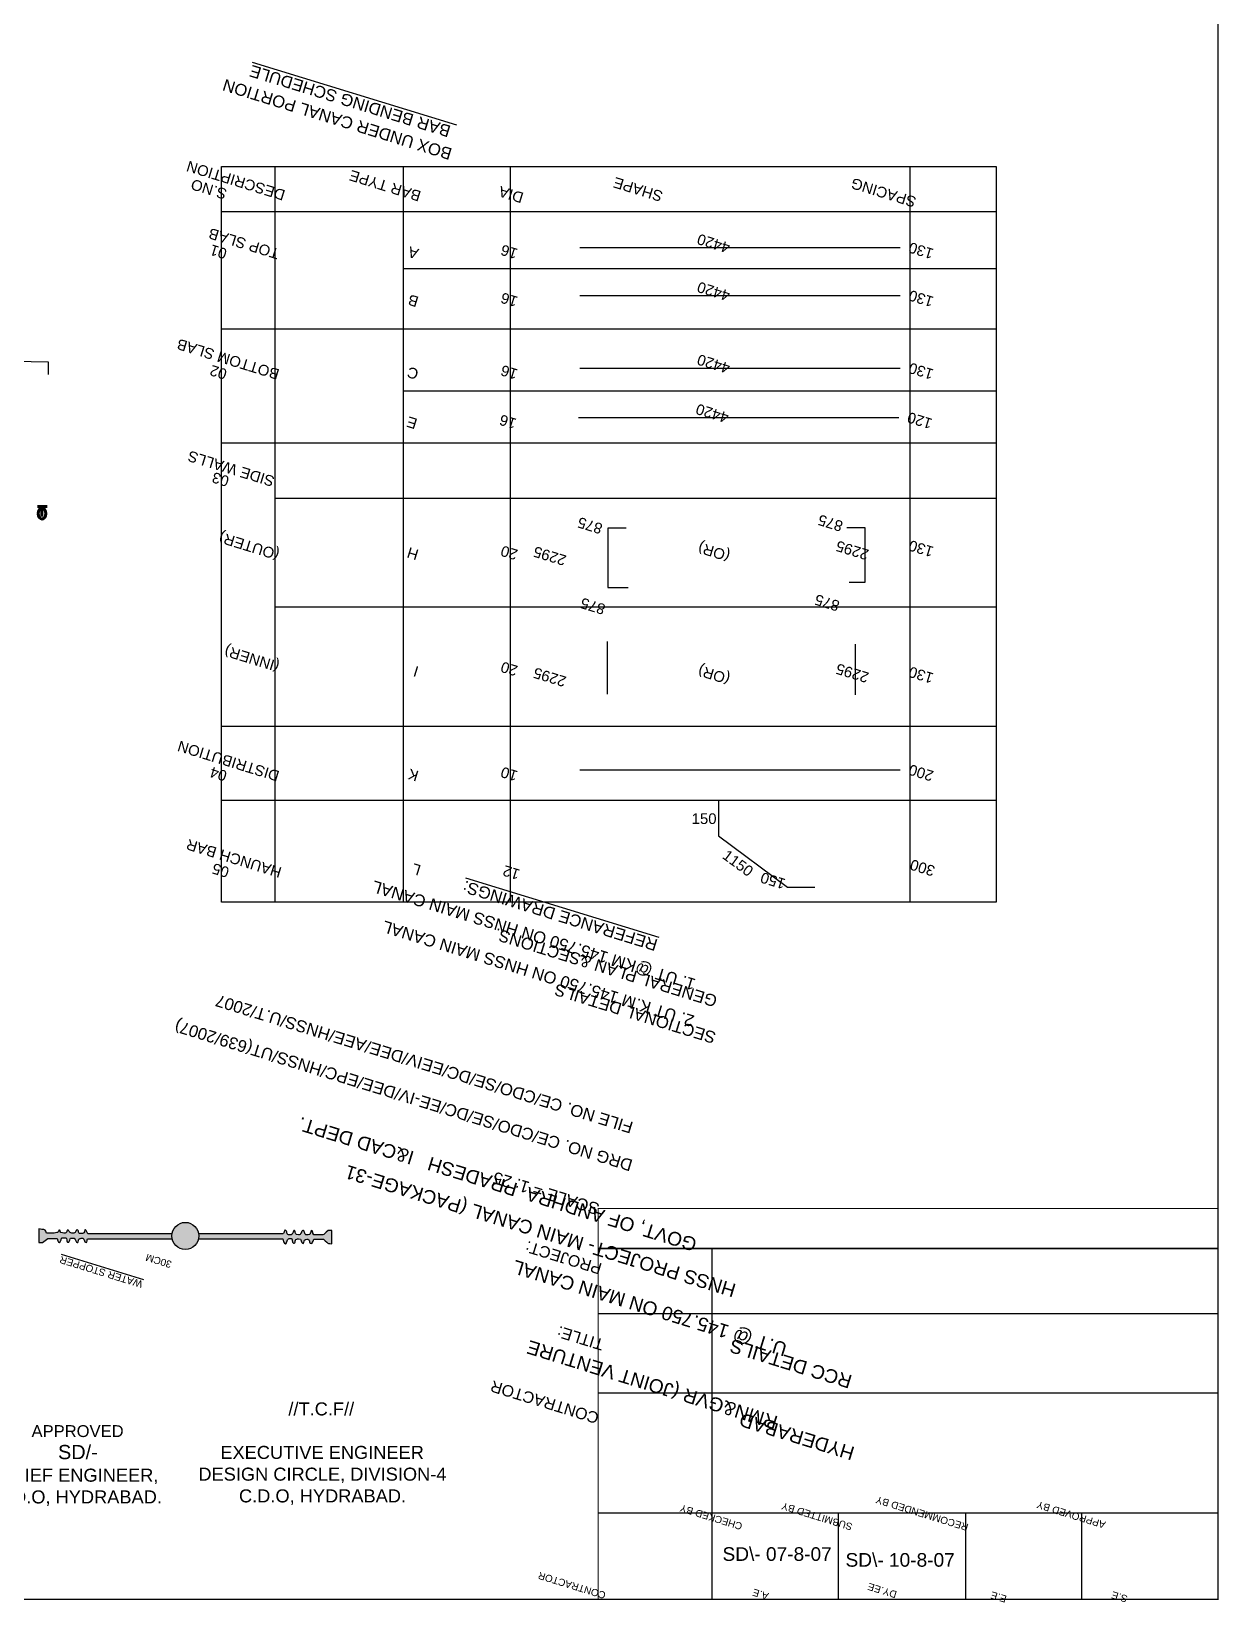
# Model space of a CAD drawing. Header units: millimetres. Extents: x -72 to 10807, y 758 to 13847.
# Drawn here: x 5802 to 10807, y 758 to 7384 of the extents above; entities that cross this region are included whole.
import ezdxf

# ---------------------------------------------------------------- set-up
doc = ezdxf.new("R2010")
doc.units = ezdxf.units.MM
doc.header["$MEASUREMENT"] = 0
for name, color, linetype in [('DWG', 7, 'Continuous'), ('TXT', 7, 'Continuous'), ('TXT @ 1', 7, 'Continuous')]:
    doc.layers.add(name, color=color, linetype=linetype)
doc.styles.add('Notes', font='arial.ttf', dxfattribs={"height": 0.1})
doc.styles.get("Standard").update_dxf_attribs({"font": 'arial.ttf'})
doc.dimstyles.new('Civil', dxfattribs={"dimtxt": 40, "dimasz": 30, "dimexe": 0.1, "dimexo": 0.0625, "dimgap": 0.09, "dimtad": 0, "dimdec": 0, "dimzin": 12, "dimdsep": 46, "dimtxsty": 'Standard', "dimcen": 0.1, "dimse1": 1, "dimse2": 1, "dimaunit": 1, "dimadec": 5, "dimazin": 2, "dimtfac": 1, "dimtdec": 0, "dimtofl": 0, "dimtmove": 0, "dimatfit": 3, "dimfxl": 1, "dimfrac": 1, "dimtolj": 1, "dimtzin": 0, "dimarcsym": 0})

msp = doc.modelspace()

# ---------------------------------------------------------------- hatches: boundary and pattern name
at = {"layer": 'DWG'}
h = msp.add_hatch(color=256, dxfattribs=at)
h.dxf.hatch_style = 1
h.paths.add_polyline_path([(6393.2, 2304.2, -0.037059), (6393.8, 2312.7), (6039.3, 2312.7), (6034.5, 2324.9), (6032.5, 2327.3), (6030.9, 2329.1), (6029.7, 2329.7), (6027.5, 2329.7), (6027.1, 2328.9), (6026.7, 2326.5), (6025.9, 2324.1), (6024.9, 2321.1), (6022.4, 2316.6), (6019.7, 2315.5), (6016.7, 2314.9), (6011.3, 2314.5), (6006.3, 2314.5), (6003.9, 2315.1), (6001.7, 2316.7), (6000.5, 2319.9), (5999.7, 2323.9), (5998.6, 2327.1), (5997.4, 2328.9), (5995.2, 2330.1), (5992.8, 2330.1), (5992, 2329.3), (5990.8, 2326.7), (5989.6, 2323.1), (5988.2, 2320.9), (5986.2, 2318.7), (5983.6, 2316.9), (5980, 2315.7), (5976.8, 2315.3), (5972.4, 2315.5), (5968.4, 2316.9), (5964.8, 2319.3), (5961.4, 2322.7), (5958.8, 2326.1), (5957, 2328.5), (5956, 2329.7), (5952.7, 2329.3), (5951.9, 2326.5), (5951.5, 2324.1), (5950.5, 2321.3), (5946.9, 2317.5), (5943.7, 2316.3), (5938.1, 2315.3), (5932.5, 2316.7), (5926.1, 2318.9), (5923.5, 2323.1), (5922.3, 2326.5), (5922.1, 2327.9), (5920.1, 2329.3), (5917.7, 2329.1), (5917.1, 2326.9), (5916.1, 2324.7), (5914.1, 2321.1), (5911.5, 2319.1), (5908.6, 2318.1), (5903.8, 2317.1), (5897.4, 2316.3), (5873.1, 2316.3), (5865.9, 2316.3), (5862.9, 2323.9), (5859.9, 2328), (5854.4, 2330.8), (5851, 2331.4), (5845.2, 2332), (5840.2, 2332.8), (5833, 2334.2), (5833, 2276.1), (5848.4, 2276.1), (5870.5, 2293.9), (5909.9, 2293.9), (5913.1, 2283.3), (5916.4, 2278.1), (5918, 2277), (5920.6, 2277), (5922.6, 2278.1), (5923.3, 2280.5), (5924.6, 2282.9), (5926.6, 2287.5), (5927.4, 2290.6), (5928.5, 2293), (5929.2, 2295), (5930.8, 2295.9), (5934.9, 2296.3), (5939.1, 2296.3), (5942.4, 2296.5), (5945.1, 2296.5), (5946.2, 2296.5), (5949.7, 2294.1), (5950.6, 2288), (5951.2, 2283.3), (5952.5, 2279.6), (5953.4, 2277.8), (5954.1, 2277.8), (5959.2, 2278.5), (5963.1, 2286.9), (5964.7, 2292.1), (5966.2, 2294.8), (5968.4, 2295.2), (5971.7, 2295.2), (5982.3, 2295.5), (5986.2, 2289.9), (5989.1, 2284.2), (5990.2, 2281.1), (5992.2, 2278.1), (5994.6, 2276.5), (5996.8, 2276.3), (5999, 2280), (6000.1, 2285.1), (6000.5, 2288), (6002.3, 2291.3), (6004.3, 2293.5), (6008.2, 2294.1), (6011.8, 2294.8), (6015.3, 2294.8), (6018.2, 2294.8), (6019.9, 2293.9), (6023.2, 2290.4), (6025, 2284.2), (6027, 2280), (6029.6, 2277.4), (6032.7, 2276.1), (6035.1, 2277.6), (6036.4, 2283.8), (6037.1, 2288.2), (6038, 2292.1), (6394.5, 2292.1, -0.053338)])
h.paths.add_polyline_path([(6393.2, 2304.2, 1), (6507.7, 2304.2, 1)])
h.paths.add_polyline_path([(7068, 2327.2), (7052.7, 2327.2), (7044.1, 2319.5), (7036.5, 2311.3), (7033.9, 2309.9), (7030.1, 2309.3), (7018.2, 2309.1), (6992.6, 2309.1), (6988.6, 2316.3), (6987.6, 2318.9), (6986.8, 2322.9), (6986, 2324.6), (6985, 2326.2), (6983.4, 2327), (6980.6, 2326.2), (6979.8, 2323.7), (6979.7, 2321.9), (6979.1, 2318.7), (6977.5, 2315.3), (6976.5, 2313.5), (6974.4, 2310.2), (6969.1, 2309.3), (6962.5, 2308.7), (6960.5, 2308.7), (6958.9, 2309.3), (6957.1, 2310.1), (6955.9, 2311.3), (6953.9, 2315.9), (6953.3, 2319.3), (6951.9, 2322.3), (6951.1, 2325), (6948.5, 2327), (6945.7, 2327.8), (6942.7, 2326), (6941.7, 2323.1), (6939.5, 2318.3), (6938.3, 2315.7), (6936.7, 2312.5), (6934.8, 2310.7), (6930.6, 2309.5), (6927.6, 2309.1), (6918.8, 2309.9), (6916, 2313.5), (6913.9, 2318.3), (6913.7, 2321.5), (6913.1, 2322.9), (6912.1, 2324.8), (6911.7, 2326.2), (6910.7, 2327.6), (6909.5, 2327.6), (6907.9, 2327.2), (6906.5, 2323.9), (6905.1, 2319.9), (6903.9, 2317.1), (6902.5, 2314.3), (6900.7, 2311.5), (6896.1, 2309.5), (6891.9, 2309.1), (6889.5, 2308.9), (6886.1, 2308.9), (6882.3, 2310.3), (6880.5, 2313.5), (6878.9, 2317.3), (6877.9, 2320.9), (6876.9, 2323.9), (6875.7, 2325.8), (6874.9, 2327.2), (6871.5, 2328.4), (6869.8, 2328.2), (6868.4, 2325.6), (6867.2, 2321.7), (6866.8, 2319.5), (6864.6, 2314.9), (6863.4, 2313.9), (6861.4, 2312.7), (6507, 2312.7, -0.037059), (6507.7, 2304.2, -0.053338), (6506.4, 2292.1), (6862.2, 2292.1), (6865.1, 2280.1), (6868.9, 2273.7), (6873.4, 2271.4), (6875.9, 2272.5), (6877, 2276.7), (6879.9, 2283.3), (6881, 2287.3), (6882.1, 2288.8), (6883.6, 2291.1), (6885, 2292.2), (6888.2, 2293.5), (6891.8, 2293.5), (6894.4, 2293.5), (6897.2, 2292.8), (6898.9, 2291.8), (6900.6, 2288.2), (6901.6, 2283.1), (6902.3, 2280.5), (6902.9, 2278.6), (6905, 2275.4), (6906.9, 2273.5), (6909.3, 2273.5), (6911.6, 2274.8), (6913.7, 2278.6), (6913.7, 2282.9), (6914.4, 2286), (6916.1, 2289), (6920.3, 2290.9), (6923.7, 2292.6), (6928, 2292.6), (6935.4, 2290.5), (6937.3, 2287.3), (6939, 2283.9), (6940.5, 2279.7), (6942.4, 2276.3), (6944.5, 2273.1), (6947.9, 2272.9), (6950.7, 2276.1), (6951.8, 2282.2), (6953, 2286.7), (6957.1, 2289.4), (6962.2, 2290.5), (6964.7, 2290.5), (6967.5, 2290.3), (6971.5, 2287.7), (6972.6, 2286.3), (6973.4, 2283.1), (6973.9, 2280.5), (6974.5, 2278.6), (6975.8, 2275.4), (6977.3, 2273.7), (6979.2, 2273.1), (6982.1, 2272.2), (6985.1, 2273.9), (6987.2, 2277.3), (6988.9, 2282.2), (6990.6, 2286.5), (6993, 2290.1), (6995.5, 2290.7), (7032.9, 2290.7), (7039.5, 2283.8), (7046.7, 2277.4), (7049.5, 2274.6), (7050.9, 2274), (7054.1, 2272.4), (7059.9, 2271.8), (7068, 2271.4)])

# ---------------------------------------------------------------- linework, layer by layer
at = {"const_width": 5}
msp.add_lwpolyline([(10804, 772), (-69, 772), (-69, 11819), (10804, 11819)], close=True, dxfattribs=at)
at = {"layer": 'DWG'}
for points in [[(5833, 2334.2), (5833, 2276.1), (5848.4, 2276.1), (5870.5, 2293.9), (5909.9, 2293.9), (5913.1, 2283.3), (5916.4, 2278.1), (5918, 2277), (5920.6, 2277), (5922.6, 2278.1), (5923.3, 2280.5), (5924.6, 2282.9), (5926.6, 2287.5), (5927.4, 2290.6), (5928.5, 2293), (5929.2, 2295), (5930.8, 2295.9), (5934.9, 2296.3), (5939.1, 2296.3), (5942.4, 2296.5), (5945.1, 2296.5), (5946.2, 2296.5), (5949.7, 2294.1), (5950.6, 2288), (5951.2, 2283.3), (5952.5, 2279.6), (5953.4, 2277.8), (5954.1, 2277.8), (5959.2, 2278.5), (5963.1, 2286.9), (5964.7, 2292.1), (5966.2, 2294.8), (5968.4, 2295.2), (5971.7, 2295.2), (5980.9, 2295.4), (5982.5, 2295.2), (5986.2, 2289.9), (5989.1, 2284.2), (5990.2, 2281.1), (5992.2, 2278.1), (5994.6, 2276.5), (5996.8, 2276.3), (5999, 2280), (6000.1, 2285.1), (6000.5, 2288), (6002.3, 2291.3), (6004.3, 2293.5), (6008.2, 2294.1), (6011.8, 2294.8), (6015.3, 2294.8), (6018.2, 2294.8), (6019.9, 2293.9), (6023.2, 2290.4), (6025, 2284.2), (6027, 2280), (6029.6, 2277.4), (6032.7, 2276.1), (6035.1, 2277.6), (6036.4, 2283.8), (6037.1, 2288.2), (6038, 2292.1), (6394.5, 2292.1)], [(6393.8, 2312.7), (6039.3, 2312.7), (6034.5, 2324.9), (6032.5, 2327.3), (6030.9, 2329.1), (6029.7, 2329.7), (6027.5, 2329.7), (6027.1, 2328.9), (6026.7, 2326.5), (6025.9, 2324.1), (6024.9, 2321.1), (6022.9, 2317.5), (6022.1, 2316.5), (6019.7, 2315.5), (6016.7, 2314.9), (6011.3, 2314.5), (6006.3, 2314.5), (6003.9, 2315.1), (6001.7, 2316.7), (6000.5, 2319.9), (5999.7, 2323.9), (5998.6, 2327.1), (5997.4, 2328.9), (5995.2, 2330.1), (5992.8, 2330.1), (5992, 2329.3), (5990.8, 2326.7), (5989.6, 2323.1), (5988.2, 2320.9), (5986.2, 2318.7), (5983.6, 2316.9), (5980, 2315.7), (5976.8, 2315.3), (5972.4, 2315.5), (5968.4, 2316.9), (5964.8, 2319.3), (5961.4, 2322.7), (5958.8, 2326.1), (5957, 2328.5), (5956, 2329.7), (5952.7, 2329.3), (5951.9, 2326.5), (5951.5, 2324.1), (5950.5, 2321.3), (5946.9, 2317.5), (5943.7, 2316.3), (5938.1, 2315.3), (5932.5, 2316.7), (5926.1, 2318.9), (5923.5, 2323.1), (5922.3, 2326.5), (5922.1, 2327.9), (5920.1, 2329.3), (5917.7, 2329.1), (5917.1, 2326.9), (5916.1, 2324.7), (5914.1, 2321.1), (5911.5, 2319.1), (5908.6, 2318.1), (5903.8, 2317.1), (5897.4, 2316.3), (5873.1, 2316.3), (5865.9, 2316.3), (5862.9, 2323.9), (5859.9, 2328), (5854.4, 2330.8), (5851, 2331.4), (5845.2, 2332), (5840.2, 2332.8), (5833, 2334.2)], [(6862.2, 2292.1), (6865.1, 2280.1), (6868.9, 2273.7), (6873.4, 2271.4), (6875.9, 2272.5), (6877, 2276.7), (6879.9, 2283.3), (6881, 2287.3), (6882.1, 2288.8), (6883.6, 2291.1), (6885, 2292.2), (6888.2, 2293.5), (6891.8, 2293.5), (6894.4, 2293.5), (6897.2, 2292.8), (6898.9, 2291.8), (6900.6, 2288.2), (6901.6, 2283.1), (6902.3, 2280.5), (6902.9, 2278.6), (6905, 2275.4), (6906.9, 2273.5), (6909.3, 2273.5), (6911.6, 2274.8), (6913.7, 2278.6), (6913.7, 2282.9), (6914.4, 2286), (6916.1, 2289), (6920.3, 2290.9), (6923.7, 2292.6), (6928, 2292.6), (6935.4, 2290.5), (6937.3, 2287.3), (6939, 2283.9), (6940.5, 2279.7), (6942.4, 2276.3), (6944.5, 2273.1), (6947.9, 2272.9), (6950.7, 2276.1), (6951.8, 2282.2), (6953, 2286.7), (6957.1, 2289.4), (6962.2, 2290.5), (6964.7, 2290.5), (6967.5, 2290.3), (6971.5, 2287.7), (6972.6, 2286.3), (6973.4, 2283.1), (6973.9, 2280.5), (6974.5, 2278.6), (6975.8, 2275.4), (6977.3, 2273.7), (6979.2, 2273.1), (6982.1, 2272.2), (6985.1, 2273.9), (6987.2, 2277.3), (6988.9, 2282.2), (6990.6, 2286.5), (6993, 2290.1), (6995.5, 2290.7), (7032.9, 2290.7), (7039.5, 2283.8), (7046.7, 2277.4), (7049.5, 2274.6), (7050.9, 2274), (7054.1, 2272.4), (7059.9, 2271.8), (7068, 2271.4), (7068, 2327.2), (7052.7, 2327.2), (7044.1, 2319.5), (7036.5, 2311.3), (7033.9, 2309.9), (7030.1, 2309.3), (7018.2, 2309.1), (6992.6, 2309.1), (6988.6, 2316.3), (6987.6, 2318.9), (6986.8, 2322.9), (6986, 2324.6), (6985, 2326.2), (6983.4, 2327), (6980.6, 2326.2), (6979.8, 2323.7), (6979.7, 2321.9), (6979.1, 2318.7), (6977.5, 2315.3), (6976.5, 2313.5), (6975.1, 2311.3), (6973.9, 2310.1), (6969.1, 2309.3), (6962.5, 2308.7), (6960.5, 2308.7), (6958.9, 2309.3), (6957.1, 2310.1), (6955.9, 2311.3), (6953.9, 2315.9), (6953.3, 2319.3), (6951.9, 2322.3), (6951.1, 2325), (6948.5, 2327), (6945.7, 2327.8), (6942.7, 2326), (6941.7, 2323.1), (6939.5, 2318.3), (6938.3, 2315.7), (6936.7, 2312.5), (6934.8, 2310.7), (6930.6, 2309.5), (6927.6, 2309.1), (6918.8, 2309.9), (6916, 2313.5), (6913.9, 2318.3), (6913.7, 2321.5), (6913.1, 2322.9), (6912.1, 2324.8), (6911.7, 2326.2), (6910.7, 2327.6), (6909.5, 2327.6), (6907.9, 2327.2), (6906.5, 2323.9), (6905.1, 2319.9), (6903.9, 2317.1), (6902.5, 2314.3), (6900.7, 2311.5), (6896.1, 2309.5), (6891.9, 2309.1), (6889.5, 2308.9), (6886.1, 2308.9), (6882.3, 2310.3), (6880.5, 2313.5), (6878.9, 2317.3), (6877.9, 2320.9), (6876.9, 2323.9), (6875.7, 2325.8), (6874.9, 2327.2), (6871.5, 2328.4), (6869.8, 2328.2), (6868.4, 2325.6), (6867.2, 2321.7), (6866.8, 2319.5), (6864.6, 2314.9), (6863.4, 2313.9), (6861.4, 2312.7), (6507, 2312.7)], [(6506.4, 2292.1), (6862.2, 2292.1)]]:
    msp.add_lwpolyline(points, dxfattribs=at)
msp.add_circle((6450.4, 2304.2), 57.2, dxfattribs=at)
at = {"layer": 'TXT'}
for p, q in [((8670.3, 2251.2), (8670.3, 772.1)), ((8192.4, 1977.5), (10803.8, 1977.5)), ((8191.2, 1642.5), (10802.6, 1642.5)), ((8191.5, 1136.1), (10803.8, 1136.1)), ((9203, 1135.9), (9203, 773.9)), ((9739.8, 1135.8), (9739.8, 772.7)), ((10228.2, 1135.8), (10228.2, 772.7))]:
    msp.add_line(p, q, dxfattribs=at)
for points in [[(6602.5, 6814), (9869, 6814), (9869, 3712), (6602.5, 3712)], [(8191.9, 2251.2), (10803.7, 2251.2), (10803.7, 2251.2), (8191.9, 2251.2)]]:
    msp.add_lwpolyline(points, close=True, dxfattribs=at)
for points in [[(6828.5, 6814), (6828.5, 3712)], [(7368.5, 6814), (7368.5, 3712)], [(7820.5, 6814), (7820.5, 3712)], [(9504.5, 6814), (9504.5, 3712)], [(6602.5, 6624.5), (9869, 6624.5)], [(8114, 6472), (9463.5, 6472)], [(7368.5, 6384.5), (9869, 6384.5)], [(8114, 6270), (9463.5, 6270)], [(6602.5, 6129.5), (9869, 6129.5)], [(8114, 5964), (9463.5, 5964)], [(7368.5, 5867.5), (9869, 5867.5)], [(8108.5, 5755.5), (9458, 5755.5)], [(6602.5, 5649), (9869, 5649)], [(6828.5, 5416), (9869, 5416)], [(8309, 5289), (8232, 5289), (8232, 5038.5), (8318, 5038.5)], [(9239, 5292), (9315, 5292), (9315, 5060), (9249, 5060)], [(6828.5, 4957), (9869, 4957)], [(8228.5, 4811), (8228.5, 4589.5)], [(9274, 4800), (9274, 4586)], [(6602.5, 4454.5), (9869, 4454.5)], [(8114, 4270), (9463.5, 4270)], [(6602.5, 4141.5), (9869, 4141.5)], [(8698, 4141.5), (8698, 3991), (8988.5, 3775), (9105, 3775)]]:
    msp.add_lwpolyline(points, dxfattribs=at)
at = {"layer": 'TXT', "lineweight": 60}
for points in [[(5846, 5338), (5846, 5380.5), (5828, 5380.5)], [(5846, 5380.5), (5868, 5380.5)]]:
    msp.add_lwpolyline(points, dxfattribs=at)
at = {"layer": 'TXT', "const_width": 5}
msp.add_lwpolyline([(8191.2, 2419.7), (10804, 2419.7), (10804, 772), (8191.2, 772)], close=True, dxfattribs=at)
at = {"layer": 'TXT', "lineweight": 60}
msp.add_ellipse((5846.5, 5350.2), major_axis=(0, 22.8), ratio=0.714624, dxfattribs=at)

# ---------------------------------------------------------------- texts
at = {"layer": 'TXT'}
for s, rotation, p in [('150', 359.87349, (8585.1, 4041.6)), ('1150', 323.55391, (8710.7, 3899.8))]:
    msp.add_text(s, height=45, rotation=rotation, dxfattribs=at).set_placement(p)
at = {"layer": 'TXT @ 1', "style": 'Notes'}
for s, height, p in [('%%U BAR BENDING SCHEDULE', 50, (7591.8, 6978.7)), ('BOX UNDER CANAL PORTION', 50, (7578.8, 6888.7)), ('DESCRIPTION', 45, (6875.3, 6712.7)), ('BAR TYPE', 45, (7447.8, 6708.7)), ('SHAPE', 45, (8467.3, 6707.7)), ('SPACING', 45, (9535.8, 6683.7)), ('S.NO', 45, (6629.8, 6717.2)), ('DIA', 45, (7880.3, 6701.7)), ('TOP SLAB', 45, (6850.8, 6465.2)), ('4420', 45, (8750.8, 6490.2)), ('130', 45, (9608.8, 6465.2)), ('01', 45, (6629.8, 6465.2)), ('A', 45, (7437.8, 6465.2)), ('16', 45, (7855.8, 6465.2)), ('4420', 45, (8750.8, 6288.2)), ('B', 45, (7437.8, 6263.2)), ('16', 45, (7855.8, 6263.2)), ('130', 45, (9608.8, 6263.2)), ('BOTTOM SLAB', 45, (6850.8, 5957.2)), ('02', 45, (6629.8, 5957.2)), ('C', 45, (7437.8, 5957.2)), ('16', 45, (7855.8, 5957.2)), ('4420', 45, (8750.8, 5982.2)), ('130', 45, (9608.8, 5957.2)), ('16', 45, (7850.3, 5748.7)), ('4420', 45, (8745.3, 5773.7)), ('120', 45, (9603.3, 5748.7)), ('E', 45, (7432.3, 5748.7)), ('SIDE WALLS', 45, (6830.3, 5505.7)), ('03', 45, (6638.8, 5505.7)), ('875', 45, (8213.3, 5305.7)), ('875', 45, (9226.8, 5316.2)), ('(OUTER)', 45, (6850.8, 5196.2)), ('(OR)', 45, (8750.8, 5190.2)), ('2295', 45, (9335.8, 5196.2)), ('130', 45, (9608.8, 5208.7)), ('H', 45, (7437.8, 5196.2)), ('20', 45, (7855.8, 5196.2)), ('2295', 45, (8060.3, 5172.2)), ('875', 45, (8225.3, 4965.7)), ('875', 45, (9212.8, 4980.2)), ('(INNER)', 45, (6850.8, 4725.2)), ('I', 45, (7437.8, 4703.7)), ('20', 45, (7855.8, 4706.7)), ('(OR)', 45, (8750.8, 4671.7)), ('2295', 45, (9335.8, 4678.2)), ('2295', 45, (8060.3, 4661.2)), ('130', 45, (9608.8, 4675.7)), ('DISTRIBUTION', 45, (6850.8, 4263.2)), ('04', 45, (6629.8, 4263.2)), ('K', 45, (7437.8, 4263.2)), ('10', 45, (7855.8, 4263.2)), ('200', 45, (9608.8, 4263.2)), ('HAUNCH BAR', 45, (6860.3, 3856.7)), ('05', 45, (6639.3, 3856.7)), ('L', 45, (7447.3, 3866.2)), ('12', 45, (7864.8, 3847.7)), ('300', 45, (9614.8, 3862.7)), ('1. UT @KM 145.750 ON HNSS MAIN CANAL', 50, (8605.8, 3386.2)), ('%%UREFERANCE DRAWINGS:', 50, (8445.8, 3552.7)), ('150', 45, (8984.3, 3808.2)), ('2. UT K.M 145.750 ON HNSS MAIN CANAL ', 50, (8600.3, 3232.2)), ('GENERAL PLAN &SECTIONS.', 50, (8697.3, 3315.7)), ('FILE NO. CE/CDO/SE/DC/EEIV/DEE/AEE/HNSS/U.T/2007', 50, (8342.3, 2783.2)), ('SECTIONAL DETAILS', 50, (8691.8, 3161.7)), ('DRG NO. CE/CDO/SE/DC/EE-IV/DEE/EPC/HNSS/UT(639/2007)', 50, (8340.3, 2623.7)), ('GOVT, OF ANDHRA  PRADESH   I&CAD DEPT.', 57.6, (8611.7, 2292.3)), ('HNSS PROJECT- MAIN CANAL (PACKAGE-31', 57.6, (8776.4, 2099.7)), ('SCALE = 1: 25', 50, (8200.8, 2439.7)), ('PROJECT:', 48, (8210.4, 2186.7)), ('%%UWATER STOPPER', 30, (6273.3, 2113.2)), ('30CM', 30, (6395.8, 2196.7)), ('U.T @ 145.750 ON MAIN CANAL', 57.6, (8992.1, 1850.4)), ('TITLE:', 48, (8219.4, 1866.2)), ('RMN&GVR (JOINT VENTURE', 57.6, (8952.8, 1542.4)), ('RCC DETAILS ', 57.6, (9265.8, 1714.9)), ('CONTRACTOR', 48, (8198.4, 1556.7)), ('HYDERABAD', 57.6, (9276.3, 1412.4)), ('RECOMMENDED BY', 30, (9754.4, 1088.3)), ('CHECKED BY', 30, (8801.8, 1092.2)), ('SUBMITTED BY', 30, (9265.9, 1090.3)), ('APPROVED BY', 30, (10332.9, 1098.3)), ('CONTRACTOR', 30, (8225.8, 801.2)), ('A.E', 30, (8912, 797.4)), ('DY.EE', 30, (9452.8, 804.8)), ('E.E', 30, (9915.8, 785.8)), ('S.E', 30, (10425.4, 786.3))]:
    msp.add_text(s, height=height, rotation=162.91013, dxfattribs=at).set_placement(p)
for s, p in [('SD\\- 07-8-07', (8715.2, 934)), ('SD\\- 10-8-07', (9233.8, 909.4))]:
    msp.add_text(s, height=57.6, dxfattribs=at).set_placement(p)
at = {"layer": 'TXT @ 1', "attachment_point": 1, "style": 'Notes'}
for s, insert, char_height, width in [('\\pi382.70508;//T.C.F// \\P\\pi521.42439;\\P\\pi95.86845;EXECUTIVE ENGINEER\\P\\pi3.23885;DESIGN CIRCLE, DIVISION-4\\P\\pi174.46668;C.D.O, HYDRABAD.', (6502.3, 1602.3), 55, 1042.849), ('\\pi216.15723;APPROVED\\P\\pi327.75341;{\\H1.2x;SD/-\\P\\pi76.44763;\\H0.91667x;CHIEF ENGINEER, \\P\\pi61.422;C.D.O, HYDRABAD.}', (5586.1, 1506.3), 50, 816.762)]:
    msp.add_mtext(s, dxfattribs=dict(at, insert=insert, char_height=char_height, width=width))

# ---------------------------------------------------------------- leaders
at = {"layer": 'TXT'}
msp.add_leader([(5560.1, 5995.5), (5872, 5990.5), (5873, 5936.5)], dimstyle='Civil', override={"dimgap": 0.09, "dimtad": 0}, dxfattribs=at)

doc.saveas('drawing.dxf')
